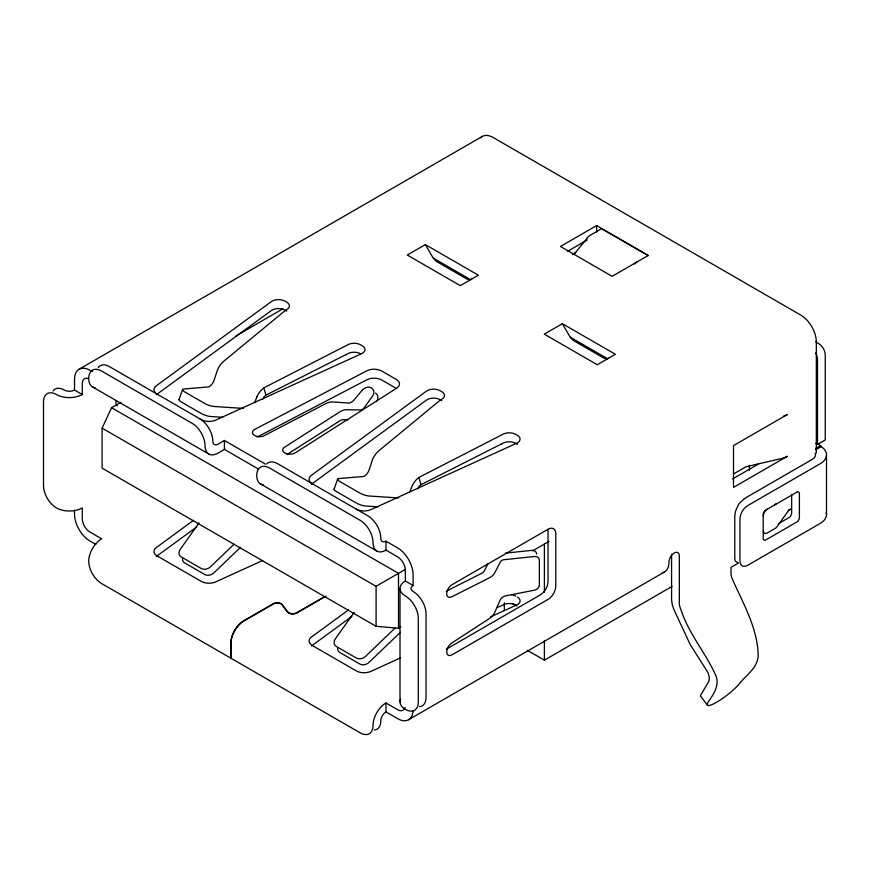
<?xml version="1.0" encoding="UTF-8"?>
<svg xmlns="http://www.w3.org/2000/svg" width="870" height="870" viewBox="0 0 870 870"><rect width="100%" height="100%" fill="white"/><g stroke="black" fill="none" stroke-linecap="round" stroke-linejoin="round"><path stroke-width="1.3" d="M179.013 399.7L182.482 389.684M334.091 489.234L337.56 479.218M254.584 402.679L256.857 397.014M262.881 399.286L264.056 396.622L265.981 395.121L345.781 354.721M409.672 492.224L411.934 486.558A14.692 9.483 -53.3 0 1 418.807 477.456L500.391 435.587A22.272 14.398 -53.3 0 1 501.446 435.065L502.74 434.347A9.135 5.274 0 0 1 515.66 434.347L517.433 435.37A9.135 5.274 0 0 1 516.639 443.243L370.859 509.646A10.962 6.329 0 0 1 356.308 509.146M417.97 488.82L419.144 486.156L421.069 484.666L500.859 444.255A11.658 8.2 -46 0 1 501.446 444.015M400.863 626.911L398.503 628.27L376.079 626.302L102.094 468.125L102.094 428.138L111.599 407.726L120.995 402.299M488.103 563.51L484.068 571.307A11.114 5.557 5.9 0 1 481.24 573.547L446.234 591.198M199.045 522.881L180.286 549.274A7.308 5.666 -30 0 0 181.319 556.974L201.318 568.523A7.308 5.666 -30 0 0 210.562 566.751L234.052 544.218M354.123 612.415L335.363 638.808A7.308 5.666 -30 0 0 336.396 646.508L356.406 658.057A7.308 5.666 -30 0 0 365.639 656.284L395.002 628.118M362.072 390.325L353.927 400.124A7.406 4.763 -53.5 0 1 350.871 402.386A7.33 4.437 -57.5 0 1 348.294 403.017L333.058 401.962A21.978 13.3 -57.5 0 0 325.337 403.854L263.338 436.142A7.308 4.219 0 0 1 253.79 434.956A7.308 4.219 0 0 1 254.801 429.356L366.727 370.859A10.962 6.329 0 0 1 381.843 371.077L396.318 379.44A10.962 6.329 0 0 1 396.687 388.161L295.376 452.781A7.308 4.219 0 0 1 285.664 453.368A7.308 4.219 0 0 1 283.609 447.854L339.539 412.054A21.978 12.049 -62.4 0 1 346.532 409.737L360.332 409.966A7.33 4.013 -62.4 0 0 362.659 409.194A7.406 3.719 -65.8 0 0 365.041 406.54L372.425 396.296A7.308 5.807 -37.7 0 0 371.468 387.879A7.308 5.807 -37.7 0 0 362.094 390.336M240.457 547.404L214.031 572.754A7.308 5.666 -30 0 1 204.787 574.526L184.788 562.977A7.308 5.666 -30 0 1 182.482 558.779M400.428 632.251L369.108 662.298A7.308 5.666 -30 0 1 359.875 664.06L339.865 652.511A7.308 5.666 -30 0 1 337.56 648.313M156.317 394.73L271.32 310.568A9.135 5.274 0 0 1 284.958 310.101L286.73 311.123M193.553 520.282L156.317 547.545A10.962 6.329 0 0 0 157.166 555.941L201.231 581.377A10.962 6.329 0 0 0 215.771 581.867L262.718 560.487M156.317 556.495L196.837 526.839M311.395 484.264L426.409 400.102A9.135 5.274 0 0 1 440.035 399.635L441.819 400.668M348.631 609.826L311.395 637.079A10.962 6.329 0 0 0 312.254 645.475L356.308 670.911A10.962 6.329 0 0 0 370.859 671.401L400.504 657.905M311.395 646.029L351.926 616.373M256.857 397.014A14.692 9.483 -53.3 0 1 263.73 387.922L345.314 346.053A22.272 14.366 -53.3 0 1 346.358 345.564L347.652 344.803A9.135 5.274 0 0 1 360.582 344.803L362.355 345.836A9.135 5.274 0 0 1 361.55 353.709L215.771 420.101A10.962 6.329 0 0 1 201.231 419.612L109.413 366.607A18.281 10.549 60 0 0 98.223 367.597M287.067 454.455L339.539 421.004A11.06 5.731 -64.7 0 1 342.856 419.742L347.869 419.829M79.061 369.25L482.274 136.449M235.987 335.907L282.935 308.806M425.376 244.6L407.28 255.04L460.306 285.654L478.391 275.214L425.376 244.6L432.151 256.335A10.962 6.329 60 0 0 437.632 262.12L466.135 278.585A10.962 6.329 60 0 0 471.616 279.129M265.546 464.21L224.427 440.47L217.968 444.2A7.308 4.219 -60 0 1 212.802 441.221A18.281 10.549 60 0 0 199.872 418.829M596.624 225.58L560.443 246.471L612.132 276.323L648.324 255.432L596.624 225.58L596.624 231.975M258.499 469.093L224.427 449.42L217.968 453.15A18.281 10.549 -60 0 1 205.048 445.69A18.281 10.549 60 0 0 192.118 423.309L101.659 371.077A18.281 10.549 60 0 0 88.729 378.537A18.281 10.549 -60 0 0 95.189 387.737M567.447 251.386L587.293 239.924M572.547 254.551L575.886 252.626M562.357 323.683L544.272 334.134L597.288 364.747L615.384 354.297L562.357 323.683L569.132 335.428A10.962 6.329 60 0 0 574.624 341.214L603.127 357.668A10.962 6.329 60 0 0 608.608 358.212M501.446 444.048L502.74 443.298A9.135 5.274 0 0 1 515.66 443.298L517.433 444.32M324.63 596.613L296.561 612.817A5.481 3.165 0 0 1 287.644 611.817L282.348 604.639A5.481 3.165 0 0 0 273.43 603.639L243.687 620.81A18.281 10.549 -60 0 0 230.757 643.191L230.757 658.122L101.659 583.585A18.281 10.549 60 0 1 88.729 561.193A18.281 10.549 -60 0 1 101.659 538.813L90.023 532.092A10.962 6.329 60 0 1 82.269 518.661L82.269 507.917A18.281 10.549 0 0 1 56.419 507.917A18.281 10.549 60 0 1 43.5 485.536L43.5 401.973A18.281 10.549 60 0 1 56.419 394.512A18.281 10.549 0 0 0 82.269 394.512L82.269 383.768A10.962 6.329 60 0 1 88.022 378.428M326.054 596.091L296.822 612.969A5.851 3.371 0 0 1 287.307 611.904L282.01 604.726A5.122 2.958 0 0 0 273.691 603.791L243.948 620.962A18.281 10.549 -60 0 0 231.018 643.343L231.018 658.264L360.126 732.812A18.281 10.549 60 0 0 373.045 725.341A18.281 10.549 -60 0 1 385.976 702.96L397.601 709.681A10.962 6.329 60 0 0 405.094 707.364M102.094 428.138L376.079 586.304L405.55 569.295M548.035 529.264L451.9 584.76A7.319 4.23 -60 0 0 446.734 593.536A7.319 4.23 -60 0 0 451.573 596.896L489.005 578.028A22.011 11.875 3.1 0 0 494.638 572.982L500.402 561.835A7.341 3.958 3.1 0 1 502.284 560.149A7.471 3.578 7.3 0 1 505.6 559.53L534.365 556.517A5.481 4.328 -24.4 0 1 539.378 560.226L539.378 584.966A5.481 4.328 -24.4 0 1 534.365 590.197L505.6 595.874A7.471 4.937 -8.5 0 0 502.284 597.451A7.341 4.491 -3.3 0 0 500.402 599.506L494.638 612.621A22.011 13.485 -3.3 0 1 489.005 618.798L451.573 643.147A7.319 4.23 -60 0 0 446.734 652.098A7.319 4.23 -60 0 0 451.9 654.893L548.035 599.397A10.962 6.329 -60 0 0 555.789 585.967L555.789 533.734A10.962 6.329 -60 0 0 548.035 529.264L548.035 581.486A10.962 6.329 -60 0 1 540.281 594.917L446.495 649.063M532.625 550.84L549.079 541.347M733.432 473.998L745.003 467.32A7.308 4.219 0 0 1 747.461 466.385L781.271 458.61A18.281 10.549 0 0 0 787.415 456.261L733.508 487.385L733.508 445.603L787.415 414.479A18.281 10.549 0 0 1 783.489 416.208M732.627 478.946L758.966 463.743M815.549 443.308L817.495 444.429L825.249 439.948L825.249 354.884A9.135 5.274 60 0 0 818.779 343.693L815.712 341.616M815.647 448.474L820.073 445.918L821.226 446.582L815.69 449.779M408.574 719.718L664.452 571.981M788.198 510.44L790.482 509.113A10.962 6.329 0 0 0 788.089 511.179L777.117 526.578A11.147 6.438 0 0 1 774.691 528.677L767.22 532.995A5.481 3.165 -60 0 1 763.338 530.754M778.715 523.512L789.057 517.552A3.654 2.11 -60 0 0 791.646 513.072L791.646 494.497M527.22 650.238L544.392 660.156L672.075 586.434M738.043 563.271L731.028 567.316L731.028 573.33A10.962 6.329 60 0 0 732.54 579.507C743.328 603.889 758.096 629.043 758.151 656.437C757.107 668.758 745.275 675.609 738.554 684.733A21.935 4.143 -37.8 0 1 716.565 702.275A21.935 4.143 -37.8 0 1 708.006 702.373C713.4 694.51 719.968 685.277 715.749 675.37C705.592 652.641 688.496 633.534 680.851 609.359A10.962 6.329 60 0 1 679.339 603.171L679.339 555.973A7.308 4.219 -60 0 0 674.163 552.983A7.308 4.219 -60 0 0 668.997 561.944A21.935 12.659 60 0 1 662.385 572.797M257.205 437.044L366.727 379.82A10.962 6.329 0 0 1 381.843 380.038L396.318 388.39M490.691 616.819L516.639 605.009A9.135 5.274 0 0 0 517.433 597.135M496.65 607.684L500.391 606.238A22.272 14.377 -53.3 0 0 501.446 605.824L502.74 605.063A9.135 5.274 0 0 1 515.66 605.063M505.437 553.135L531.592 550.395A5.481 4.328 -24.4 0 1 536.605 554.103M243.633 408.421L214.031 406.486A7.308 1.892 19.1 0 1 204.787 403.528L184.788 391.978A7.308 1.892 19.1 0 1 183.755 389.01L208.767 386.911L210.344 385.78A7.373 3.687 -65.9 0 0 214.379 379.472L217.38 370.098A14.79 7.395 -65.9 0 1 223.666 361.322L284.631 311.014A22.272 11.125 -65.9 0 1 285.447 310.362L286.73 309.633A9.135 5.274 0 0 0 286.73 302.173L284.958 301.15A9.135 5.274 0 0 0 271.32 301.607L156.317 385.78A10.962 6.329 0 0 0 157.166 394.175M222.666 417.285L210.562 416.502A7.308 1.892 19.1 0 1 201.318 413.533L181.319 401.983A7.308 1.892 19.1 0 1 179.372 399.243M398.721 497.955L369.108 496.02A7.308 1.892 19.1 0 1 359.875 493.062L339.865 481.512A7.308 1.892 19.1 0 1 338.832 478.543L363.845 476.445A7.993 3.001 -73.4 0 0 365.422 475.314A7.373 3.687 -65.9 0 0 369.456 469.006L372.469 459.643A14.79 7.395 -65.9 0 1 378.744 450.856L439.709 400.559A22.272 11.147 -65.9 0 1 440.524 399.906L441.819 399.167A9.135 5.274 0 0 0 441.819 391.707L440.035 390.684A9.135 5.274 0 0 0 426.409 391.152L311.395 475.314A10.962 6.329 0 0 0 312.254 483.709M377.754 506.818L365.639 506.035A7.308 1.892 19.1 0 1 356.406 503.067L336.396 491.517A7.308 1.892 19.1 0 1 334.45 488.777M738.151 562.879L735.389 561.172A10.777 4.883 -68.9 0 1 734.78 557.833L734.78 516.051L735.454 511.429L738.249 505.013A11.375 5.155 -68.9 0 1 740.979 501.729L745.122 498.151L812.319 459.349A10.962 6.329 0 0 0 815.157 453.237M648.063 255.573L601.54 228.712L590.447 235.128A11.071 6.394 -60 0 0 586.858 238.184L587.119 238.336A11.092 6.405 -60 0 0 586.902 238.597L576.44 251.332A10.962 6.329 -60 0 1 572.678 254.627M433.347 258.151L470.42 279.564M570.328 337.245L607.412 358.657M512.343 603.432L516.921 606.075M92.35 371.675L90.023 370.337A21.935 12.659 60 0 0 74.515 379.287L74.515 390.032L82.269 394.512M266.829 463.851A18.281 10.549 60 0 1 277.421 463.601L367.879 515.834A18.281 10.549 60 0 1 380.799 538.215A7.308 4.219 -60 0 0 385.976 541.194L397.601 547.915A21.935 12.659 60 0 1 413.109 574.776L413.109 585.521A7.308 4.219 0 0 0 413.109 591.491A18.281 10.549 60 0 1 426.039 613.872L426.039 697.436A18.281 10.549 60 0 1 419.579 706.636M263.197 484.731A18.281 10.549 -60 0 1 256.737 475.542A18.281 10.549 60 0 1 269.656 468.071L360.126 520.303A18.281 10.549 60 0 1 373.045 542.684A18.281 10.549 -60 0 0 385.976 550.155L397.601 556.865A10.962 6.329 60 0 1 405.355 570.296L405.355 581.04A18.281 10.549 0 0 0 405.355 595.961A18.281 10.549 60 0 1 418.285 618.352L418.285 701.916A18.281 10.549 60 0 1 405.355 709.376A18.281 10.549 0 0 1 400.624 699.186M92.514 386.911L208.833 454.064M260.522 483.905L376.84 551.058M111.599 407.726L398.503 573.363L398.503 628.27M405.355 581.04L413.109 585.521M95.841 544.413L90.023 541.053A21.935 12.659 60 0 1 74.515 514.192L74.515 510.157M385.976 702.96L385.976 711.91L397.601 718.631A21.935 12.659 60 0 0 413.076 710.823M707.723 705.439L701.122 696.924A21.935 4.143 -37.8 0 1 701.405 693.868L708.8 681.58L709.387 677.795L708.169 672.869L690.225 644.594L674.598 611.055A21.935 12.659 60 0 1 671.586 598.701L671.586 554.19M418.807 477.456L421.069 484.666M263.73 387.911L265.981 395.121M826.5 454.869L826.5 514.562M817.495 444.429L817.495 359.364A9.135 5.274 60 0 0 815.603 352.992M816.332 453.053L816.332 341.975A21.935 12.659 60 0 0 800.824 315.114L493.236 137.536A21.935 12.659 60 0 0 480.534 137.841M749.385 466.2L749.385 470.246M544.392 544.044L544.392 592.394M544.392 640.385L544.392 660.156M504.328 602.758L504.328 610.664M400.004 588.501L400.004 701.916M385.976 541.194L385.976 550.155M376.079 586.304L376.079 626.302M224.427 440.47L224.427 449.42M360.582 353.764A9.135 5.274 0 0 0 347.652 353.764L346.358 354.503A11.658 8.167 -45.7 0 0 345.781 354.742M375.546 393.142A7.308 5.807 -37.7 0 1 376.492 401.57M74.515 390.032A7.308 4.219 0 0 1 64.173 390.032A18.281 10.549 60 0 0 52.983 391.032M117.232 405.953A7.319 4.23 -60 0 1 116.102 400.896M385.976 711.91A7.308 4.219 -60 0 0 380.799 720.871A18.281 10.549 60 0 1 374.339 730.061M511.56 594.743A9.135 5.274 0 0 1 515.66 596.102M776.464 503.458A11.147 6.438 0 0 1 774.691 504.807M763.338 515.834A5.481 3.165 -60 0 1 767.22 509.113M826.163 512.365A21.935 12.659 0 0 1 820.073 523.512L747.7 565.304A10.962 6.329 -60 0 1 739.946 560.824L739.946 519.042A10.962 6.329 -60 0 1 747.7 505.611L820.073 463.819A21.935 12.659 0 0 0 820.073 445.918M821.226 446.582A5.481 3.165 60 0 1 818.55 443.635M634.371 263.991A11.071 6.394 -60 0 1 636.971 261.979M796.811 492.181L765.796 510.081A3.654 2.11 -60 0 0 763.207 514.562L763.207 538.443A3.654 2.11 -60 0 0 765.796 539.933L796.811 522.022A3.654 2.11 -60 0 0 799.399 517.552L799.399 493.671A3.654 2.11 -60 0 0 796.811 492.181"/></g></svg>
